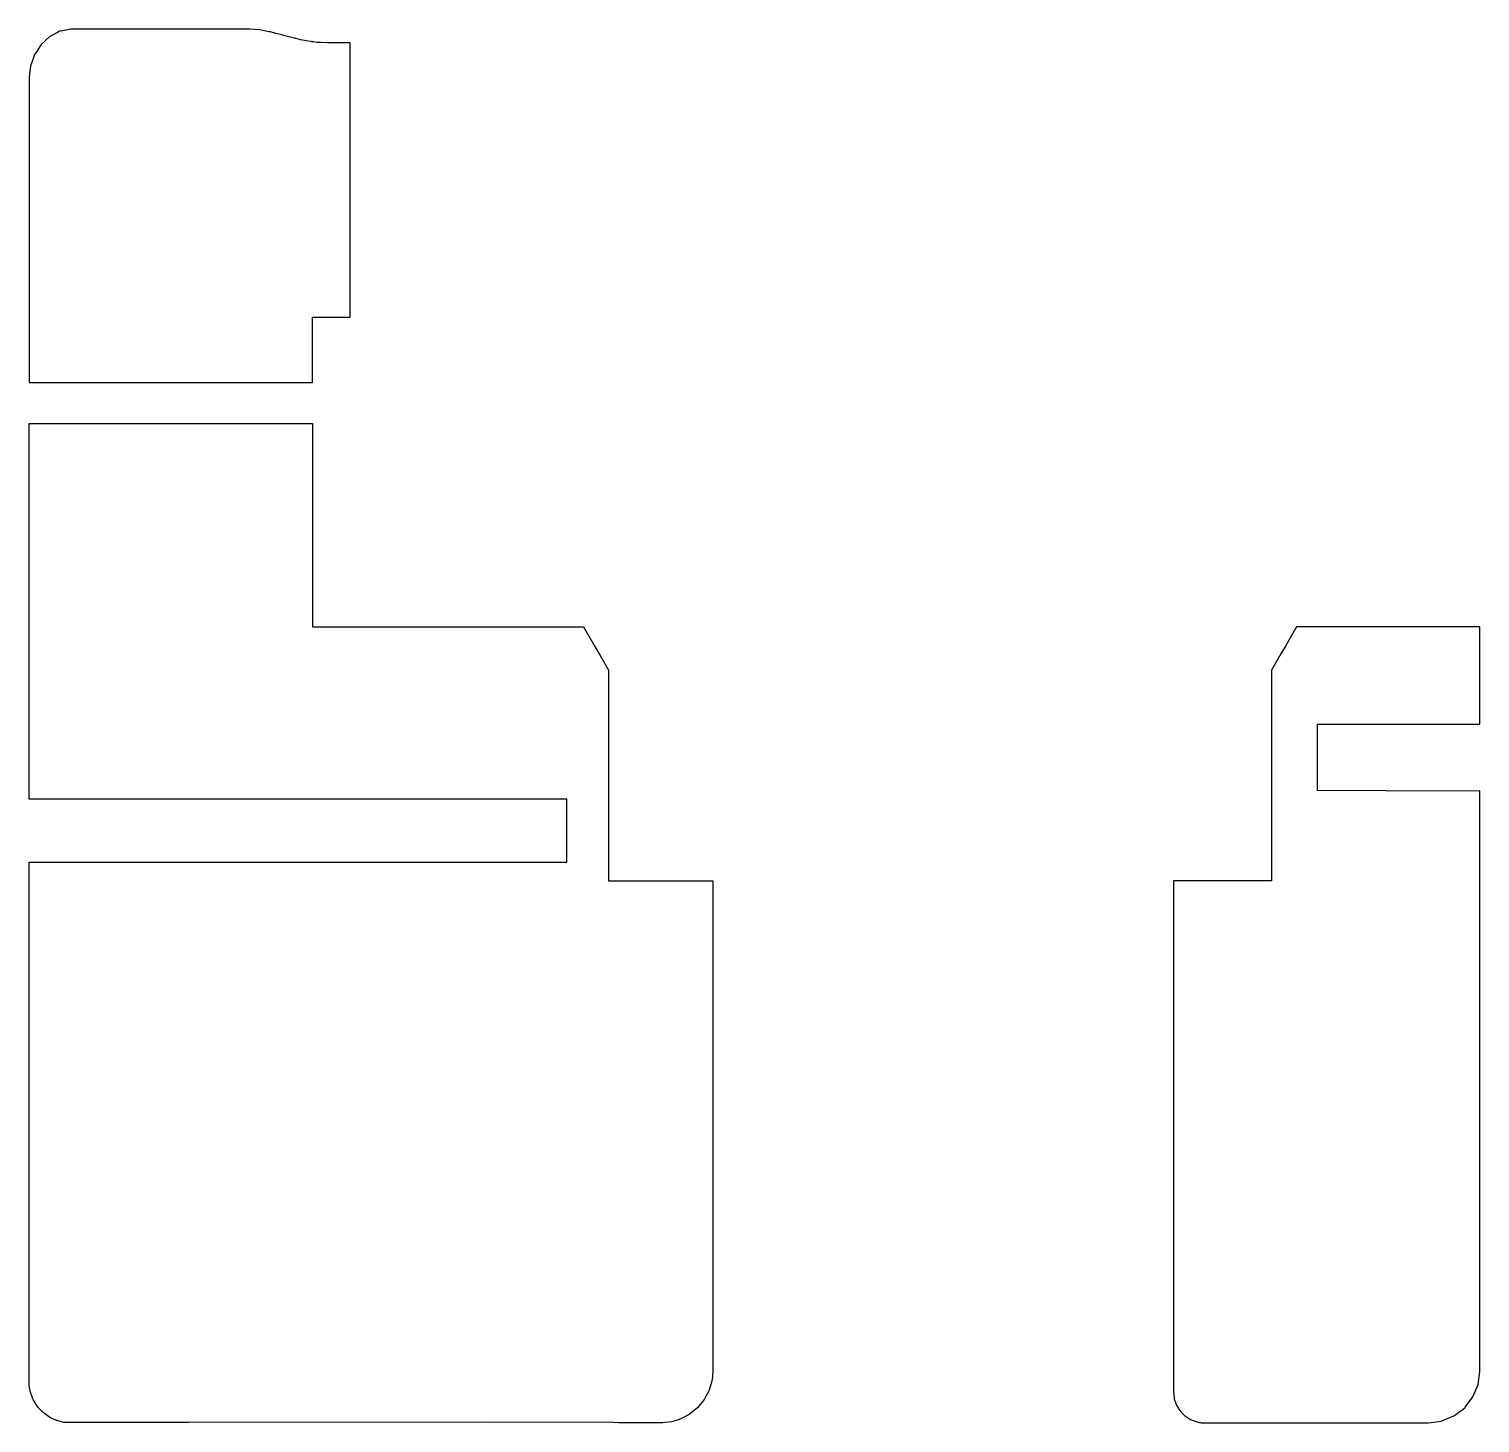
# Model space of a CAD drawing. Header units: metres. Extents: x 2.4 to 72, y -16 to 50.9.
import ezdxf

# ---------------------------------------------------------------- set-up
doc = ezdxf.new("R2010")
doc.units = ezdxf.units.M

msp = doc.modelspace()

# ---------------------------------------------------------------- linework, layer by layer
for p, q in [((4.4, 50.866), (4.016, 50.784)), ((5.84, 50.866), (4.4, 50.866)), ((13, 50.866), (5.84, 50.866)), ((13.216, 50.841), (13, 50.866)), ((13.473, 50.825), (13.216, 50.841)), ((13.896, 50.738), (13.473, 50.825)), ((2.986, 50.124), (2.924, 50.026)), ((3.195, 50.319), (2.986, 50.124)), ((3.4, 50.511), (3.195, 50.319)), ((3.496, 50.559), (3.4, 50.511)), ((3.769, 50.697), (3.496, 50.559)), ((3.851, 50.745), (3.769, 50.697)), ((3.882, 50.763), (3.851, 50.745)), ((4.016, 50.784), (3.882, 50.763)), ((13.977, 50.726), (13.896, 50.738)), ((14.242, 50.658), (13.977, 50.726)), ((14.543, 50.581), (14.242, 50.658)), ((14.589, 50.565), (14.543, 50.581)), ((14.625, 50.554), (14.589, 50.565)), ((14.868, 50.486), (14.625, 50.554)), ((15.129, 50.423), (14.868, 50.486)), ((15.165, 50.414), (15.129, 50.423)), ((15.214, 50.404), (15.165, 50.414)), ((15.428, 50.351), (15.214, 50.404)), ((15.537, 50.329), (15.428, 50.351)), ((15.693, 50.298), (15.537, 50.329)), ((15.932, 50.261), (15.693, 50.298)), ((15.967, 50.256), (15.932, 50.261)), ((16.05, 50.247), (15.967, 50.256)), ((16.221, 50.225), (16.05, 50.247)), ((16.378, 50.217), (16.221, 50.225)), ((16.711, 50.2), (16.378, 50.217)), ((17.003, 50.2), (16.711, 50.2)), ((17.517, 50.2), (17.003, 50.2)), ((17.8, 50.2), (17.517, 50.2)), ((17.8, 47.833), (17.8, 50.2)), ((2.668, 49.637), (2.546, 49.314)), ((2.699, 49.682), (2.668, 49.637)), ((2.774, 49.788), (2.699, 49.682)), ((2.924, 50.026), (2.774, 49.788)), ((2.468, 49.107), (2.422, 48.707)), ((2.546, 49.314), (2.468, 49.107)), ((2.422, 48.707), (2.4, 48.541)), ((2.4, 48.541), (2.4, 47.567)), ((2.4, 47.567), (2.4, 46.954)), ((17.8, 45.2), (17.8, 47.833)), ((2.4, 46.954), (2.4, 45.15)), ((2.4, 45.15), (2.4, 43.208)), ((17.8, 44.686), (17.8, 45.2)), ((17.8, 44.052), (17.8, 44.686)), ((17.8, 43.517), (17.8, 44.052)), ((2.4, 43.208), (2.4, 43.049)), ((17.8, 42.929), (17.8, 43.517)), ((2.4, 43.049), (2.4, 42.902)), ((2.4, 42.902), (2.4, 42.754)), ((2.4, 42.754), (2.4, 42.608)), ((2.4, 42.608), (2.4, 42.461)), ((2.4, 42.461), (2.4, 40.055)), ((17.8, 42.384), (17.8, 42.929)), ((17.8, 41.962), (17.8, 42.384)), ((17.8, 41.682), (17.8, 41.962)), ((17.8, 41.523), (17.8, 41.682)), ((17.8, 37.047), (17.8, 41.523)), ((2.4, 40.055), (2.4, 39.975)), ((2.4, 39.975), (2.4, 39.909)), ((2.4, 39.909), (2.4, 39.859)), ((2.4, 39.859), (2.4, 37.047)), ((2.4, 37.047), (2.4, 35.046)), ((16, 35.046), (16, 37.047)), ((16, 37.047), (16.541, 37.047)), ((16.541, 37.047), (17.8, 37.047)), ((2.4, 35.046), (2.4, 33.905)), ((16, 33.905), (16, 35.046)), ((2.4, 33.905), (9.571, 33.905)), ((9.571, 33.905), (16, 33.905)), ((16, 33.905), (16, 33.905)), ((2.4, 28.397), (2.4, 31.951)), ((2.4, 31.951), (12.826, 31.951)), ((12.826, 31.951), (16, 31.951)), ((16, 31.951), (16, 25.35)), ((16, 31.951), (16, 31.951)), ((2.4, 25.35), (2.4, 28.397)), ((2.4, 23.775), (2.4, 25.35)), ((16, 25.35), (16, 24.111)), ((2.4, 13.924), (2.4, 23.775)), ((16, 24.111), (16, 23.009)), ((16, 23.009), (16, 22.488)), ((16, 22.488), (16, 22.26)), ((16, 22.26), (16, 22.196)), ((16, 22.196), (24.963, 22.196)), ((24.963, 22.196), (25.522, 22.196)), ((25.522, 22.196), (29, 22.196)), ((29, 22.196), (29.549, 21.239)), ((63.2, 22.196), (62.667, 21.267)), ((70.016, 22.196), (63.2, 22.196)), ((72, 22.196), (70.016, 22.196)), ((72, 20.415), (72, 22.196)), ((29.549, 21.239), (29.792, 20.816)), ((62.451, 20.89), (62, 20.104)), ((62.479, 20.939), (62.451, 20.89)), ((62.569, 21.096), (62.479, 20.939)), ((62.667, 21.267), (62.569, 21.096)), ((29.792, 20.816), (30.2, 20.104)), ((72, 17.52), (72, 20.415)), ((30.2, 20.104), (30.2, 18.345)), ((62, 20.104), (62, 18.551)), ((30.2, 18.345), (30.2, 17.565)), ((62, 18.551), (62, 17.738)), ((30.2, 17.565), (30.2, 16.39)), ((62, 17.738), (62, 17.37)), ((64.2, 17.304), (64.2, 17.52)), ((64.2, 17.52), (65.381, 17.52)), ((65.381, 17.52), (72, 17.52)), ((62, 17.37), (62, 16.995)), ((62, 16.995), (62, 16.719)), ((62, 16.719), (62, 14.419)), ((64.2, 17.087), (64.2, 17.304)), ((64.2, 16.948), (64.2, 17.087)), ((64.2, 16.585), (64.2, 16.948)), ((30.2, 16.39), (30.2, 15.926)), ((64.2, 16.383), (64.2, 16.585)), ((64.2, 16.214), (64.2, 16.383)), ((64.2, 16.009), (64.2, 16.214)), ((64.2, 15.892), (64.2, 16.009)), ((30.2, 15.926), (30.2, 15.51)), ((30.2, 15.51), (30.2, 11.493)), ((64.2, 15.774), (64.2, 15.892)), ((64.2, 15.568), (64.2, 15.774)), ((64.2, 15.394), (64.2, 15.568)), ((64.2, 15.192), (64.2, 15.394)), ((64.2, 14.811), (64.2, 15.192)), ((64.2, 14.679), (64.2, 14.811)), ((64.2, 14.331), (64.2, 14.679)), ((3.027, 13.924), (2.4, 13.924)), ((27.409, 13.924), (3.027, 13.924)), ((28.2, 13.924), (27.409, 13.924)), ((28.2, 13.757), (28.2, 13.924)), ((62, 14.419), (62, 14.056)), ((62, 14.056), (62, 13.487)), ((70.767, 14.314), (64.2, 14.331)), ((72, 14.316), (70.767, 14.314)), ((72, 14.154), (72, 14.316)), ((72, 13.998), (72, 14.154)), ((72, 12.356), (72, 13.998)), ((28.2, 13.644), (28.2, 13.757)), ((28.2, 13.58), (28.2, 13.644)), ((28.2, 13.131), (28.2, 13.58)), ((62, 13.487), (62, 12.889)), ((28.2, 13.001), (28.2, 13.131)), ((28.2, 12.721), (28.2, 13.001)), ((28.2, 12.573), (28.2, 12.721)), ((28.2, 12.344), (28.2, 12.573)), ((62, 12.889), (62, 12.373)), ((28.2, 12.1), (28.2, 12.344)), ((28.2, 11.954), (28.2, 12.1)), ((28.2, 11.611), (28.2, 11.954)), ((62, 12.373), (62, 11.975)), ((62, 11.975), (62, 11.688)), ((72, 10.854), (72, 12.356)), ((28.2, 11.492), (28.2, 11.611)), ((28.2, 10.899), (28.2, 11.492)), ((30.2, 11.493), (30.2, 11.387)), ((30.2, 11.387), (30.2, 11.199)), ((30.2, 11.199), (30.2, 10.978)), ((62, 11.688), (62, 11.492)), ((62, 11.492), (62, 11.366)), ((62, 11.366), (62, 10)), ((2.4, 10.859), (2.4, 10.899)), ((2.4, 10.899), (10.45, 10.899)), ((2.4, 10.351), (2.4, 10.859)), ((10.45, 10.899), (11, 10.899)), ((11, 10.899), (19.05, 10.899)), ((19.05, 10.899), (19.6, 10.899)), ((19.6, 10.899), (27.65, 10.899)), ((27.65, 10.899), (28.2, 10.899)), ((30.2, 10.978), (30.2, 10.772)), ((30.2, 10.772), (30.2, 10.61)), ((30.2, 10.61), (30.2, 10.496)), ((30.2, 10.496), (30.2, 10.425)), ((72, 10.139), (72, 10.854)), ((2.4, 10.015), (2.4, 10.351)), ((2.4, 7.546), (2.4, 10.015)), ((30.2, 10.425), (30.2, 10.388)), ((30.2, 10.388), (30.2, 10.376)), ((30.2, 10.376), (30.2, 10.044)), ((30.2, 10.044), (30.2, 10)), ((30.2, 10), (35.071, 10)), ((35.071, 10), (35.2, 10)), ((35.2, 10), (35.2, 9.897)), ((35.2, 9.897), (35.2, 9.291)), ((57.86, 10), (57.3, 10)), ((57.3, 10), (57.3, 9.823)), ((57.3, 9.823), (57.3, 9.704)), ((62, 10), (57.86, 10)), ((72, 7.736), (72, 10.139)), ((35.2, 9.291), (35.2, 9.105)), ((35.2, 9.105), (35.2, 8.883)), ((57.3, 9.704), (57.3, 9.55)), ((57.3, 9.55), (57.3, 9.367)), ((57.3, 9.367), (57.3, 9.173)), ((57.3, 9.173), (57.3, 8.993)), ((35.2, 8.883), (35.2, 8.64)), ((35.2, 8.64), (35.2, 8.404)), ((35.2, 8.404), (35.2, 8.211)), ((57.3, 8.993), (57.3, 8.854)), ((57.3, 8.854), (57.3, -11.494)), ((35.2, 8.211), (35.2, -12.068)), ((72, 5.828), (72, 7.736)), ((2.4, 6.855), (2.4, 7.546)), ((2.4, 6.282), (2.4, 6.855)), ((2.4, -1.447), (2.4, 6.282)), ((71.998, 5.599), (72, 5.828)), ((71.998, 5.528), (71.998, 5.599)), ((71.995, 4.789), (71.998, 5.528)), ((71.994, 4.59), (71.995, 4.789)), ((71.995, 3.891), (71.994, 4.59)), ((71.995, 3.675), (71.995, 3.891)), ((71.998, 2.838), (71.995, 3.675)), ((71.999, 2.772), (71.998, 2.838)), ((72, 2.608), (71.999, 2.772)), ((72, -0.777), (72, 2.608)), ((72, -4.303), (72, -0.777)), ((2.4, -2.368), (2.4, -1.447)), ((2.4, -8.705), (2.4, -2.368)), ((72, -6.842), (72, -4.303)), ((72, -8.602), (72, -6.842)), ((2.4, -12.696), (2.4, -8.705)), ((72, -9.822), (72, -8.602)), ((72, -10.679), (72, -9.822)), ((72, -11.291), (72, -10.679)), ((57.3, -11.494), (57.3, -11.756)), ((57.3, -11.756), (57.3, -12.032)), ((72, -11.738), (72, -11.291)), ((72, -12.07), (72, -11.738)), ((35.2, -12.068), (35.2, -12.26)), ((35.2, -12.26), (35.2, -12.478)), ((35.2, -12.478), (35.2, -12.693)), ((57.3, -12.032), (57.3, -12.29)), ((57.3, -12.29), (57.3, -12.511)), ((57.3, -12.511), (57.3, -12.69)), ((72, -12.321), (72, -12.07)), ((72, -12.513), (72, -12.321)), ((72, -12.661), (72, -12.513)), ((2.4, -12.747), (2.4, -12.696)), ((2.4, -13.225), (2.4, -12.747)), ((35.2, -12.693), (35.2, -12.882)), ((35.2, -12.882), (35.2, -13.036)), ((35.2, -13.036), (35.2, -13.154)), ((35.2, -13.154), (35.2, -13.239)), ((57.3, -12.69), (57.3, -12.829)), ((57.3, -12.829), (57.3, -12.933)), ((57.3, -12.933), (57.3, -13.008)), ((57.3, -13.008), (57.3, -13.313)), ((72, -12.777), (72, -12.661)), ((72, -12.869), (72, -12.777)), ((72, -13.001), (72, -12.869)), ((72, -13.087), (72, -13.001)), ((72, -13.143), (72, -13.087)), ((72, -13.154), (72, -13.143)), ((72, -13.5), (72, -13.154)), ((2.4, -13.997), (2.4, -13.225)), ((35.182, -13.78), (35.149, -14.002)), ((35.188, -13.739), (35.182, -13.78)), ((35.2, -13.5), (35.188, -13.739)), ((35.2, -13.239), (35.2, -13.297)), ((35.2, -13.297), (35.2, -13.335)), ((35.2, -13.335), (35.2, -13.355)), ((35.2, -13.355), (35.2, -13.5)), ((57.3, -13.313), (57.3, -13.369)), ((57.3, -13.369), (57.3, -13.638)), ((57.3, -13.638), (57.3, -14.177)), ((71.915, -14.147), (71.996, -13.533)), ((71.996, -13.533), (72, -13.5)), ((2.4, -14), (2.4, -13.997)), ((2.414, -14.222), (2.4, -14)), ((2.425, -14.289), (2.414, -14.222)), ((2.458, -14.478), (2.425, -14.289)), ((2.588, -14.834), (2.458, -14.478)), ((34.994, -14.489), (34.79, -14.87)), ((35.021, -14.423), (34.994, -14.489)), ((35.149, -14.002), (35.021, -14.423)), ((57.3, -14.177), (57.3, -14.489)), ((57.3, -14.489), (57.3, -14.5)), ((57.3, -14.5), (57.301, -14.511)), ((57.301, -14.511), (57.302, -14.517)), ((57.302, -14.517), (57.303, -14.526)), ((57.303, -14.526), (57.308, -14.563)), ((57.308, -14.563), (57.338, -14.835)), ((71.678, -14.719), (71.915, -14.147)), ((2.621, -14.913), (2.588, -14.834)), ((2.813, -15.213), (2.621, -14.913)), ((2.858, -15.271), (2.813, -15.213)), ((3.087, -15.507), (2.858, -15.271)), ((34.468, -15.268), (34.167, -15.515)), ((34.737, -14.94), (34.468, -15.268)), ((34.79, -14.87), (34.737, -14.94)), ((57.338, -14.835), (57.416, -15.069)), ((57.416, -15.069), (57.449, -15.148)), ((57.449, -15.148), (57.559, -15.34)), ((70.777, -15.645), (71.268, -15.268)), ((71.268, -15.268), (71.288, -15.241)), ((71.288, -15.241), (71.665, -14.75)), ((71.665, -14.75), (71.678, -14.719)), ((3.135, -15.544), (3.087, -15.507)), ((3.402, -15.733), (3.135, -15.544)), ((3.715, -15.877), (3.402, -15.733)), ((3.738, -15.887), (3.715, -15.877)), ((4.067, -15.972), (3.738, -15.887)), ((4.143, -15.978), (4.067, -15.972)), ((10.057, -15.978), (4.143, -15.978)), ((24.415, -15.962), (10.057, -15.978)), ((30.413, -15.972), (24.415, -15.962)), ((30.7, -16), (30.413, -15.972)), ((30.721, -16), (30.7, -16)), ((32.7, -16), (30.721, -16)), ((32.752, -15.995), (32.7, -16)), ((32.803, -15.987), (32.752, -15.995)), ((32.905, -15.973), (32.803, -15.987)), ((33.233, -15.942), (32.905, -15.973)), ((33.581, -15.835), (33.233, -15.942)), ((33.728, -15.774), (33.581, -15.835)), ((34.06, -15.596), (33.728, -15.774)), ((34.167, -15.515), (34.06, -15.596)), ((57.559, -15.34), (57.619, -15.418)), ((57.619, -15.418), (57.745, -15.566)), ((57.745, -15.566), (57.833, -15.634)), ((57.833, -15.634), (58.121, -15.836)), ((58.121, -15.836), (58.245, -15.888)), ((58.245, -15.888), (58.535, -15.973)), ((58.535, -15.973), (58.575, -15.981)), ((58.575, -15.981), (58.621, -15.989)), ((58.621, -15.989), (58.677, -15.995)), ((58.621, -15.989), (58.621, -15.989)), ((58.677, -15.995), (58.733, -15.998)), ((58.733, -15.998), (58.738, -15.999)), ((58.738, -15.999), (58.794, -16)), ((58.794, -16), (58.8, -16)), ((58.8, -16), (59.857, -16)), ((59.857, -16), (69.5, -16)), ((69.5, -16), (69.533, -15.996)), ((69.533, -15.996), (70.147, -15.915)), ((70.147, -15.915), (70.178, -15.902)), ((70.178, -15.902), (70.75, -15.665)), ((70.75, -15.665), (70.777, -15.645))]:
    msp.add_line(p, q)

doc.saveas('drawing.dxf')
